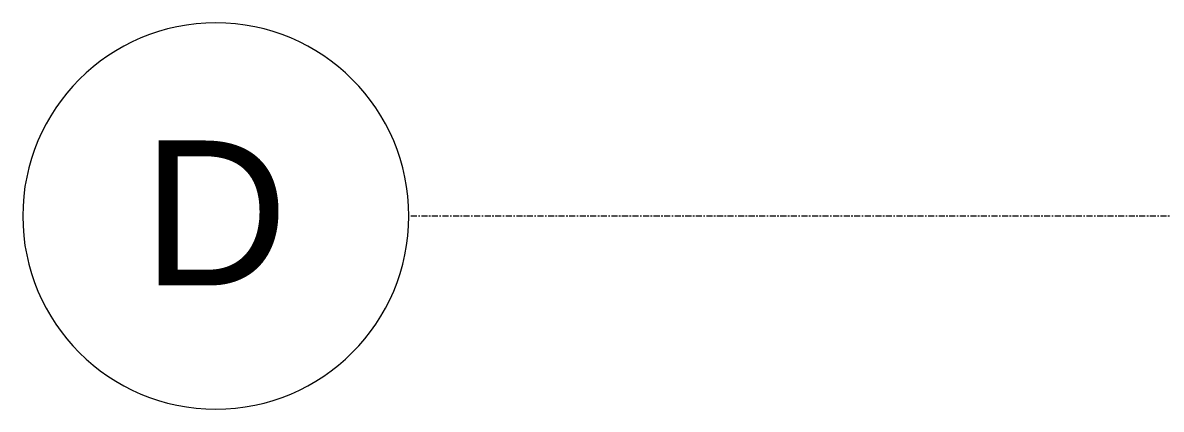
# Model space of a CAD drawing. Header units: inches. Extents: x -4105 to -1989, y 9836 to 11159.
# Drawn here: x -4104.6 to -4010.2, y 10823.2 to 10855.2 of the extents above; entities that cross this region are included whole.
import ezdxf

# ---------------------------------------------------------------- set-up
doc = ezdxf.new("R2010")
doc.units = ezdxf.units.IN
doc.header["$MEASUREMENT"] = 0
doc.linetypes.add('Grid Line 1_2_', pattern=[0.875, 0.5, -0.125, 0.125, -0.125])
for name, color, linetype, lineweight in [('0-1', 7, 'Continuous', 5), ('0-5', 165, 'Continuous', 5), ('S-GRID-1', 1, 'Grid Line 1_2_', 9), ('S-GRID-IDEN', 1, 'Continuous', 9), ('S-GRID-IDEN-1', 147, 'Continuous', 9)]:
    doc.layers.add(name, color=color, linetype=linetype, lineweight=lineweight)
doc.styles.add('Arial', font='arial.ttf', dxfattribs={"height": 12})

# ---------------------------------------------------------------- blocks, each defined once
blk = doc.blocks.new('Grid - Grid Head - Circle-50561-ENLARGED FLOOR PLAN - 1ST FLOOR PLAN - WEST')
at = {"layer": 'S-GRID-IDEN-1'}
for start, end in [(360, 180), (180, 360)]:
    blk.add_arc((0, 0), 0.25, start, end, dxfattribs=at)
blk = doc.blocks.new('CTR - 1st Phase - Shell_rvt-1-ENLARGED FLOOR PLAN - 1ST FLOOR PLAN - WEST')
at = {"layer": 'S-GRID-1'}
blk.add_line((-1989.404, 10839.189), (-4072.565, 10839.189), dxfattribs=at)
at = {"layer": '0-5', "xscale": 63.99999999999997, "yscale": 63.99999999999997, "zscale": 63.99999999999997, "rotation": 89.99999999999986}
blk.add_blockref('Grid - Grid Head - Circle-50561-ENLARGED FLOOR PLAN - 1ST FLOOR PLAN - WEST', (-4088.565, 10839.189), dxfattribs=at)
at = {"layer": 'S-GRID-IDEN', "insert": (-4094.673, 10845.443), "char_height": 12, "width": 14.746, "attachment_point": 1, "style": 'Arial'}
blk.add_mtext('D', dxfattribs=at)

msp = doc.modelspace()

# ---------------------------------------------------------------- block references
at = {"layer": '0-1'}
msp.add_blockref('CTR - 1st Phase - Shell_rvt-1-ENLARGED FLOOR PLAN - 1ST FLOOR PLAN - WEST', (0, 0), dxfattribs=at)

doc.saveas('drawing.dxf')
